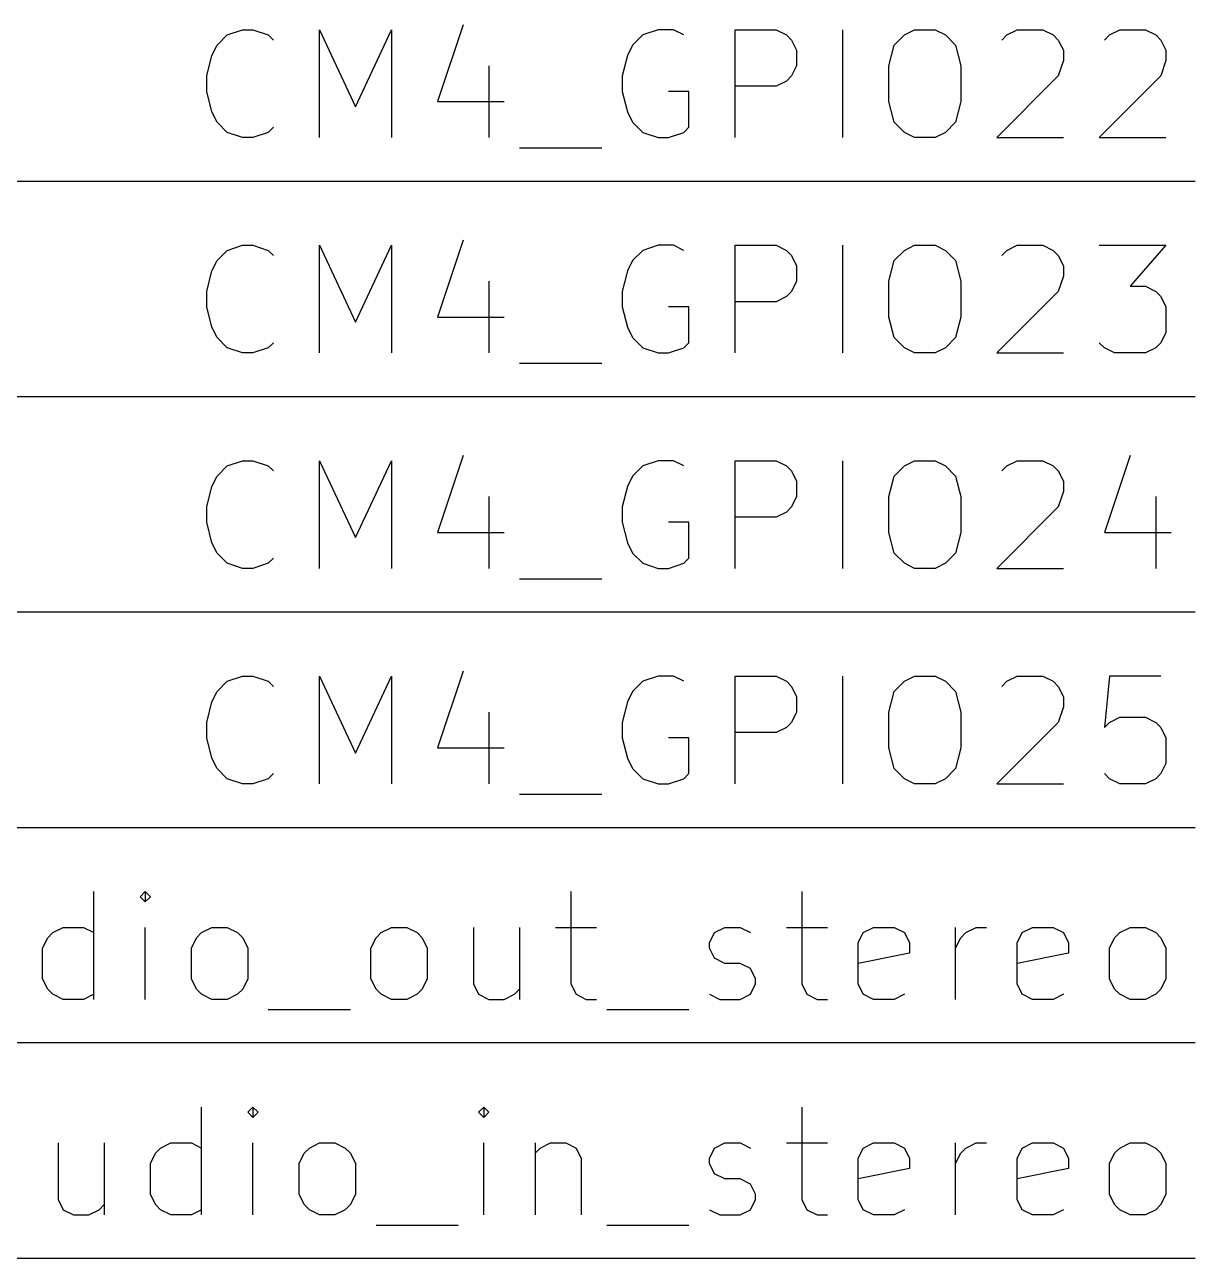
# Model space of a CAD drawing. Header units: millimetres. Extents: x 10 to 287, y -200 to -10.
# Drawn here: x 207.18 to 220.98, y -97.79 to -83.25 of the extents above; entities that cross this region are included whole.
import ezdxf

# ---------------------------------------------------------------- set-up
doc = ezdxf.new("R2010")
doc.units = ezdxf.units.MM
doc.layers.add('LIGHTGREEN', color=92, linetype='CONTINUOUS')
doc.layers.add('REDSIX', color=19, linetype='CONTINUOUS')

msp = doc.modelspace()

# ---------------------------------------------------------------- linework, layer by layer
at = {"layer": 'LIGHTGREEN', "linetype": 'CONTINUOUS'}
for p, q in [((204.47, -85.09), (220.98, -85.09)), ((204.47, -87.63), (220.98, -87.63)), ((204.47, -90.17), (220.98, -90.17)), ((204.47, -92.71), (220.98, -92.71)), ((220.98, -95.25), (204.47, -95.25)), ((204.47, -97.79), (220.98, -97.79))]:
    msp.add_line(p, q, dxfattribs=at)
at = {"layer": 'REDSIX', "linetype": 'CONTINUOUS'}
for p, q in [((209.5666, -83.3674), (209.748, -83.3069)), ((209.748, -83.3069), (209.8689, -83.3069)), ((209.8689, -83.3069), (210.0504, -83.3674)), ((210.6551, -84.5769), (210.6551, -83.3069)), ((210.6551, -83.3069), (211.0785, -84.2141)), ((211.0785, -84.2141), (211.5018, -83.3069)), ((211.5018, -83.3069), (211.5018, -84.5769)), ((212.3484, -83.2465), (212.0461, -84.1536)), ((214.6465, -83.3069), (214.4651, -83.3674)), ((214.8279, -83.3069), (214.6465, -83.3069)), ((214.9489, -83.3674), (214.8279, -83.3069)), ((215.5536, -84.5769), (215.5536, -83.3069)), ((215.5536, -83.3069), (216.0374, -83.3069)), ((216.0374, -83.3069), (216.1584, -83.3674)), ((216.8236, -84.5769), (216.8236, -83.3069)), ((217.5494, -83.3674), (217.6703, -83.3069)), ((217.6703, -83.3069), (217.9122, -83.3069)), ((217.9122, -83.3069), (218.0332, -83.3674)), ((218.7589, -83.3674), (218.8799, -83.3069)), ((218.8799, -83.3069), (219.1823, -83.3069)), ((219.1823, -83.3069), (219.3032, -83.3674)), ((219.9684, -83.3674), (220.0894, -83.3069)), ((220.0894, -83.3069), (220.3918, -83.3069)), ((220.3918, -83.3069), (220.5127, -83.3674)), ((209.4456, -83.4884), (209.5666, -83.3674)), ((210.0504, -83.3674), (210.1108, -83.4279)), ((214.4651, -83.3674), (214.3441, -83.4884)), ((216.1584, -83.3674), (216.2189, -83.4279)), ((216.2189, -83.4279), (216.2793, -83.5488)), ((217.4284, -83.4884), (217.5494, -83.3674)), ((218.0332, -83.3674), (218.1541, -83.4884)), ((218.6985, -83.4279), (218.7589, -83.3674)), ((219.3032, -83.3674), (219.3637, -83.4279)), ((219.3637, -83.4279), (219.4242, -83.5488)), ((219.908, -83.4279), (219.9684, -83.3674)), ((220.5127, -83.3674), (220.5732, -83.4279)), ((220.5732, -83.4279), (220.6337, -83.5488)), ((209.3247, -83.8512), (209.3851, -83.6093)), ((209.3851, -83.6093), (209.4456, -83.4884)), ((214.2836, -83.6093), (214.2232, -83.8512)), ((214.3441, -83.4884), (214.2836, -83.6093)), ((216.2793, -83.5488), (216.2793, -83.7303)), ((217.368, -83.7303), (217.4284, -83.4884)), ((218.1541, -83.4884), (218.2146, -83.7303)), ((219.4242, -83.5488), (219.4242, -83.6698)), ((220.6337, -83.5488), (220.6337, -83.6698)), ((212.6508, -83.7303), (212.6508, -84.5769)), ((216.2793, -83.7303), (216.2189, -83.8512)), ((217.368, -84.1536), (217.368, -83.7303)), ((218.2146, -83.7303), (218.2146, -84.1536)), ((219.4242, -83.6698), (219.3637, -83.8512)), ((220.6337, -83.6698), (220.5732, -83.8512)), ((209.3247, -84.0326), (209.3247, -83.8512)), ((214.2232, -83.8512), (214.2232, -84.0326)), ((216.1584, -83.9117), (216.0374, -83.9722)), ((216.2189, -83.8512), (216.1584, -83.9117)), ((219.3637, -83.8512), (218.638, -84.5769)), ((220.5732, -83.8512), (219.8475, -84.5769)), ((209.3851, -84.2745), (209.3247, -84.0326)), ((214.2232, -84.0326), (214.2836, -84.2745)), ((215.0093, -84.0326), (214.7674, -84.0326)), ((215.0093, -84.456), (215.0093, -84.0326)), ((216.0374, -83.9722), (215.5536, -83.9722)), ((212.0461, -84.1536), (212.8322, -84.1536)), ((217.4284, -84.3955), (217.368, -84.1536)), ((218.2146, -84.1536), (218.1541, -84.3955)), ((209.4456, -84.3955), (209.3851, -84.2745)), ((214.2836, -84.2745), (214.3441, -84.3955)), ((209.5666, -84.5165), (209.4456, -84.3955)), ((210.1108, -84.456), (210.0504, -84.5165)), ((214.3441, -84.3955), (214.4651, -84.5165)), ((214.9489, -84.5165), (215.0093, -84.456)), ((217.5494, -84.5165), (217.4284, -84.3955)), ((218.1541, -84.3955), (218.0332, -84.5165)), ((209.748, -84.5769), (209.5666, -84.5165)), ((209.8689, -84.5769), (209.748, -84.5769)), ((210.0504, -84.5165), (209.8689, -84.5769)), ((214.4651, -84.5165), (214.6465, -84.5769)), ((214.6465, -84.5769), (214.7674, -84.5769)), ((214.7674, -84.5769), (214.9489, -84.5165)), ((217.6703, -84.5769), (217.5494, -84.5165)), ((217.9122, -84.5769), (217.6703, -84.5769)), ((218.0332, -84.5165), (217.9122, -84.5769)), ((218.638, -84.5769), (219.4242, -84.5769)), ((219.8475, -84.5769), (220.6337, -84.5769)), ((213.0137, -84.6979), (213.9813, -84.6979)), ((212.3484, -85.7865), (212.0461, -86.6936)), ((209.4456, -86.0284), (209.5666, -85.9074)), ((209.5666, -85.9074), (209.748, -85.8469)), ((209.748, -85.8469), (209.8689, -85.8469)), ((209.8689, -85.8469), (210.0504, -85.9074)), ((210.0504, -85.9074), (210.1108, -85.9679)), ((210.6551, -87.1169), (210.6551, -85.8469)), ((210.6551, -85.8469), (211.0785, -86.7541)), ((211.0785, -86.7541), (211.5018, -85.8469)), ((211.5018, -85.8469), (211.5018, -87.1169)), ((214.4651, -85.9074), (214.3441, -86.0284)), ((214.6465, -85.8469), (214.4651, -85.9074)), ((214.8279, -85.8469), (214.6465, -85.8469)), ((214.9489, -85.9074), (214.8279, -85.8469)), ((215.5536, -87.1169), (215.5536, -85.8469)), ((215.5536, -85.8469), (216.0374, -85.8469)), ((216.0374, -85.8469), (216.1584, -85.9074)), ((216.1584, -85.9074), (216.2189, -85.9679)), ((216.8236, -87.1169), (216.8236, -85.8469)), ((217.4284, -86.0284), (217.5494, -85.9074)), ((217.5494, -85.9074), (217.6703, -85.8469)), ((217.6703, -85.8469), (217.9122, -85.8469)), ((217.9122, -85.8469), (218.0332, -85.9074)), ((218.0332, -85.9074), (218.1541, -86.0284)), ((218.6985, -85.9679), (218.7589, -85.9074)), ((218.7589, -85.9074), (218.8799, -85.8469)), ((218.8799, -85.8469), (219.1823, -85.8469)), ((219.1823, -85.8469), (219.3032, -85.9074)), ((219.3032, -85.9074), (219.3637, -85.9679)), ((219.8475, -85.8469), (220.6337, -85.8469)), ((220.6337, -85.8469), (220.2103, -86.3307)), ((209.3851, -86.1493), (209.4456, -86.0284)), ((214.3441, -86.0284), (214.2836, -86.1493)), ((216.2189, -85.9679), (216.2793, -86.0888)), ((216.2793, -86.0888), (216.2793, -86.2703)), ((217.368, -86.2703), (217.4284, -86.0284)), ((218.1541, -86.0284), (218.2146, -86.2703)), ((219.3637, -85.9679), (219.4242, -86.0888)), ((219.4242, -86.0888), (219.4242, -86.2098)), ((209.3247, -86.3912), (209.3851, -86.1493)), ((214.2836, -86.1493), (214.2232, -86.3912)), ((219.4242, -86.2098), (219.3637, -86.3912)), ((212.6508, -86.2703), (212.6508, -87.1169)), ((216.2793, -86.2703), (216.2189, -86.3912)), ((217.368, -86.6936), (217.368, -86.2703)), ((218.2146, -86.2703), (218.2146, -86.6936)), ((220.2103, -86.3307), (220.3918, -86.3307)), ((220.3918, -86.3307), (220.5127, -86.3912)), ((209.3247, -86.5726), (209.3247, -86.3912)), ((214.2232, -86.3912), (214.2232, -86.5726)), ((216.0374, -86.5122), (215.5536, -86.5122)), ((216.1584, -86.4517), (216.0374, -86.5122)), ((216.2189, -86.3912), (216.1584, -86.4517)), ((219.3637, -86.3912), (218.638, -87.1169)), ((220.5127, -86.3912), (220.5732, -86.4517)), ((220.5732, -86.4517), (220.6337, -86.5726)), ((209.3851, -86.8145), (209.3247, -86.5726)), ((214.2232, -86.5726), (214.2836, -86.8145)), ((215.0093, -86.5726), (214.7674, -86.5726)), ((215.0093, -86.996), (215.0093, -86.5726)), ((220.6337, -86.5726), (220.6337, -86.875)), ((209.4456, -86.9355), (209.3851, -86.8145)), ((212.0461, -86.6936), (212.8322, -86.6936)), ((214.2836, -86.8145), (214.3441, -86.9355)), ((217.4284, -86.9355), (217.368, -86.6936)), ((218.2146, -86.6936), (218.1541, -86.9355)), ((209.5666, -87.0565), (209.4456, -86.9355)), ((214.3441, -86.9355), (214.4651, -87.0565)), ((217.5494, -87.0565), (217.4284, -86.9355)), ((218.1541, -86.9355), (218.0332, -87.0565)), ((220.6337, -86.875), (220.5732, -86.996)), ((209.748, -87.1169), (209.5666, -87.0565)), ((210.0504, -87.0565), (209.8689, -87.1169)), ((210.1108, -86.996), (210.0504, -87.0565)), ((214.4651, -87.0565), (214.6465, -87.1169)), ((214.7674, -87.1169), (214.9489, -87.0565)), ((214.9489, -87.0565), (215.0093, -86.996)), ((217.6703, -87.1169), (217.5494, -87.0565)), ((218.0332, -87.0565), (217.9122, -87.1169)), ((219.908, -87.0565), (219.8475, -86.996)), ((220.0289, -87.1169), (219.908, -87.0565)), ((220.5127, -87.0565), (220.3918, -87.1169)), ((220.5732, -86.996), (220.5127, -87.0565)), ((209.8689, -87.1169), (209.748, -87.1169)), ((213.0137, -87.2379), (213.9813, -87.2379)), ((214.6465, -87.1169), (214.7674, -87.1169)), ((217.9122, -87.1169), (217.6703, -87.1169)), ((218.638, -87.1169), (219.4242, -87.1169)), ((220.3918, -87.1169), (220.0289, -87.1169)), ((209.5666, -88.4474), (209.748, -88.3869)), ((209.748, -88.3869), (209.8689, -88.3869)), ((209.8689, -88.3869), (210.0504, -88.4474)), ((210.6551, -89.6569), (210.6551, -88.3869)), ((210.6551, -88.3869), (211.0785, -89.2941)), ((211.0785, -89.2941), (211.5018, -88.3869)), ((211.5018, -88.3869), (211.5018, -89.6569)), ((212.3484, -88.3265), (212.0461, -89.2336)), ((214.6465, -88.3869), (214.4651, -88.4474)), ((214.8279, -88.3869), (214.6465, -88.3869)), ((214.9489, -88.4474), (214.8279, -88.3869)), ((215.5536, -89.6569), (215.5536, -88.3869)), ((215.5536, -88.3869), (216.0374, -88.3869)), ((216.0374, -88.3869), (216.1584, -88.4474)), ((216.8236, -89.6569), (216.8236, -88.3869)), ((217.5494, -88.4474), (217.6703, -88.3869)), ((217.6703, -88.3869), (217.9122, -88.3869)), ((217.9122, -88.3869), (218.0332, -88.4474)), ((218.7589, -88.4474), (218.8799, -88.3869)), ((218.8799, -88.3869), (219.1823, -88.3869)), ((219.1823, -88.3869), (219.3032, -88.4474)), ((220.2103, -88.3265), (219.908, -89.2336)), ((209.3851, -88.6893), (209.4456, -88.5684)), ((209.4456, -88.5684), (209.5666, -88.4474)), ((210.0504, -88.4474), (210.1108, -88.5079)), ((214.3441, -88.5684), (214.2836, -88.6893)), ((214.4651, -88.4474), (214.3441, -88.5684)), ((216.1584, -88.4474), (216.2189, -88.5079)), ((216.2189, -88.5079), (216.2793, -88.6288)), ((217.368, -88.8103), (217.4284, -88.5684)), ((217.4284, -88.5684), (217.5494, -88.4474)), ((218.0332, -88.4474), (218.1541, -88.5684)), ((218.1541, -88.5684), (218.2146, -88.8103)), ((218.6985, -88.5079), (218.7589, -88.4474)), ((219.3032, -88.4474), (219.3637, -88.5079)), ((219.3637, -88.5079), (219.4242, -88.6288)), ((209.3247, -88.9312), (209.3851, -88.6893)), ((214.2836, -88.6893), (214.2232, -88.9312)), ((216.2793, -88.6288), (216.2793, -88.8103)), ((219.4242, -88.6288), (219.4242, -88.7498)), ((212.6508, -88.8103), (212.6508, -89.6569)), ((216.2793, -88.8103), (216.2189, -88.9312)), ((217.368, -89.2336), (217.368, -88.8103)), ((218.2146, -88.8103), (218.2146, -89.2336)), ((219.4242, -88.7498), (219.3637, -88.9312)), ((220.5127, -88.8103), (220.5127, -89.6569)), ((209.3247, -89.1126), (209.3247, -88.9312)), ((214.2232, -88.9312), (214.2232, -89.1126)), ((216.1584, -88.9917), (216.0374, -89.0522)), ((216.2189, -88.9312), (216.1584, -88.9917)), ((219.3637, -88.9312), (218.638, -89.6569)), ((209.3851, -89.3545), (209.3247, -89.1126)), ((214.2232, -89.1126), (214.2836, -89.3545)), ((215.0093, -89.1126), (214.7674, -89.1126)), ((215.0093, -89.536), (215.0093, -89.1126)), ((216.0374, -89.0522), (215.5536, -89.0522)), ((212.0461, -89.2336), (212.8322, -89.2336)), ((217.4284, -89.4755), (217.368, -89.2336)), ((218.2146, -89.2336), (218.1541, -89.4755)), ((219.908, -89.2336), (220.6941, -89.2336)), ((209.4456, -89.4755), (209.3851, -89.3545)), ((214.2836, -89.3545), (214.3441, -89.4755)), ((209.5666, -89.5965), (209.4456, -89.4755)), ((210.1108, -89.536), (210.0504, -89.5965)), ((214.3441, -89.4755), (214.4651, -89.5965)), ((214.9489, -89.5965), (215.0093, -89.536)), ((217.5494, -89.5965), (217.4284, -89.4755)), ((218.1541, -89.4755), (218.0332, -89.5965)), ((209.748, -89.6569), (209.5666, -89.5965)), ((209.8689, -89.6569), (209.748, -89.6569)), ((210.0504, -89.5965), (209.8689, -89.6569)), ((214.4651, -89.5965), (214.6465, -89.6569)), ((214.6465, -89.6569), (214.7674, -89.6569)), ((214.7674, -89.6569), (214.9489, -89.5965)), ((217.6703, -89.6569), (217.5494, -89.5965)), ((217.9122, -89.6569), (217.6703, -89.6569)), ((218.0332, -89.5965), (217.9122, -89.6569)), ((218.638, -89.6569), (219.4242, -89.6569)), ((213.0137, -89.7779), (213.9813, -89.7779)), ((212.3484, -90.8665), (212.0461, -91.7736)), ((209.4456, -91.1084), (209.5666, -90.9874)), ((209.5666, -90.9874), (209.748, -90.9269)), ((209.748, -90.9269), (209.8689, -90.9269)), ((209.8689, -90.9269), (210.0504, -90.9874)), ((210.0504, -90.9874), (210.1108, -91.0479)), ((210.6551, -92.1969), (210.6551, -90.9269)), ((210.6551, -90.9269), (211.0785, -91.8341)), ((211.0785, -91.8341), (211.5018, -90.9269)), ((211.5018, -90.9269), (211.5018, -92.1969)), ((214.4651, -90.9874), (214.3441, -91.1084)), ((214.6465, -90.9269), (214.4651, -90.9874)), ((214.8279, -90.9269), (214.6465, -90.9269)), ((214.9489, -90.9874), (214.8279, -90.9269)), ((215.5536, -92.1969), (215.5536, -90.9269)), ((215.5536, -90.9269), (216.0374, -90.9269)), ((216.0374, -90.9269), (216.1584, -90.9874)), ((216.1584, -90.9874), (216.2189, -91.0479)), ((216.8236, -92.1969), (216.8236, -90.9269)), ((217.4284, -91.1084), (217.5494, -90.9874)), ((217.5494, -90.9874), (217.6703, -90.9269)), ((217.6703, -90.9269), (217.9122, -90.9269)), ((217.9122, -90.9269), (218.0332, -90.9874)), ((218.0332, -90.9874), (218.1541, -91.1084)), ((218.6985, -91.0479), (218.7589, -90.9874)), ((218.7589, -90.9874), (218.8799, -90.9269)), ((218.8799, -90.9269), (219.1823, -90.9269)), ((219.1823, -90.9269), (219.3032, -90.9874)), ((219.3032, -90.9874), (219.3637, -91.0479)), ((219.9684, -90.9269), (219.908, -91.5317)), ((220.5732, -90.9269), (219.9684, -90.9269)), ((209.3851, -91.2293), (209.4456, -91.1084)), ((214.3441, -91.1084), (214.2836, -91.2293)), ((216.2189, -91.0479), (216.2793, -91.1688)), ((216.2793, -91.1688), (216.2793, -91.3503)), ((217.368, -91.3503), (217.4284, -91.1084)), ((218.1541, -91.1084), (218.2146, -91.3503)), ((219.3637, -91.0479), (219.4242, -91.1688)), ((219.4242, -91.1688), (219.4242, -91.2898)), ((209.3247, -91.4712), (209.3851, -91.2293)), ((214.2836, -91.2293), (214.2232, -91.4712)), ((219.4242, -91.2898), (219.3637, -91.4712)), ((209.3247, -91.6526), (209.3247, -91.4712)), ((212.6508, -91.3503), (212.6508, -92.1969)), ((214.2232, -91.4712), (214.2232, -91.6526)), ((216.2189, -91.4712), (216.1584, -91.5317)), ((216.2793, -91.3503), (216.2189, -91.4712)), ((217.368, -91.7736), (217.368, -91.3503)), ((218.2146, -91.3503), (218.2146, -91.7736)), ((219.3637, -91.4712), (218.638, -92.1969)), ((219.908, -91.5317), (219.9684, -91.4712)), ((219.9684, -91.4712), (220.0894, -91.4107)), ((220.0894, -91.4107), (220.3918, -91.4107)), ((220.3918, -91.4107), (220.5127, -91.4712)), ((220.5127, -91.4712), (220.5732, -91.5317)), ((216.0374, -91.5922), (215.5536, -91.5922)), ((216.1584, -91.5317), (216.0374, -91.5922)), ((220.5732, -91.5317), (220.6337, -91.6526)), ((209.3851, -91.8945), (209.3247, -91.6526)), ((214.2232, -91.6526), (214.2836, -91.8945)), ((215.0093, -91.6526), (214.7674, -91.6526)), ((215.0093, -92.076), (215.0093, -91.6526)), ((220.6337, -91.6526), (220.6337, -91.955)), ((209.4456, -92.0155), (209.3851, -91.8945)), ((212.0461, -91.7736), (212.8322, -91.7736)), ((214.2836, -91.8945), (214.3441, -92.0155)), ((217.4284, -92.0155), (217.368, -91.7736)), ((218.2146, -91.7736), (218.1541, -92.0155)), ((209.5666, -92.1365), (209.4456, -92.0155)), ((214.3441, -92.0155), (214.4651, -92.1365)), ((217.5494, -92.1365), (217.4284, -92.0155)), ((218.1541, -92.0155), (218.0332, -92.1365)), ((220.6337, -91.955), (220.5732, -92.076)), ((209.748, -92.1969), (209.5666, -92.1365)), ((209.8689, -92.1969), (209.748, -92.1969)), ((210.0504, -92.1365), (209.8689, -92.1969)), ((210.1108, -92.076), (210.0504, -92.1365)), ((214.4651, -92.1365), (214.6465, -92.1969)), ((214.6465, -92.1969), (214.7674, -92.1969)), ((214.7674, -92.1969), (214.9489, -92.1365)), ((214.9489, -92.1365), (215.0093, -92.076)), ((217.6703, -92.1969), (217.5494, -92.1365)), ((217.9122, -92.1969), (217.6703, -92.1969)), ((218.0332, -92.1365), (217.9122, -92.1969)), ((218.638, -92.1969), (219.4242, -92.1969)), ((219.9684, -92.1365), (219.908, -92.076)), ((220.0894, -92.1969), (219.9684, -92.1365)), ((220.3918, -92.1969), (220.0894, -92.1969)), ((220.5127, -92.1365), (220.3918, -92.1969)), ((220.5732, -92.076), (220.5127, -92.1365)), ((213.0137, -92.3179), (213.9813, -92.3179)), ((207.9943, -94.7369), (207.9943, -93.4669)), ((208.599, -93.4669), (208.5386, -93.5274)), ((208.6595, -93.5274), (208.599, -93.4669)), ((208.599, -93.4669), (208.599, -93.5879)), ((213.6184, -93.4669), (213.6184, -94.5555)), ((216.3398, -93.4669), (216.3398, -94.5555)), ((208.5386, -93.5274), (208.599, -93.5879)), ((208.599, -93.5879), (208.6595, -93.5274)), ((207.45, -94.0112), (207.5105, -93.9507)), ((207.5105, -93.9507), (207.6315, -93.8903)), ((207.6315, -93.8903), (207.8734, -93.8903)), ((207.8734, -93.8903), (207.9943, -93.9507)), ((208.599, -94.7369), (208.599, -93.8903)), ((209.2038, -94.0112), (209.2643, -93.9507)), ((209.2643, -93.9507), (209.3853, -93.8903)), ((209.3853, -93.8903), (209.5667, -93.8903)), ((209.5667, -93.8903), (209.6876, -93.9507)), ((209.6876, -93.9507), (209.7481, -94.0112)), ((211.3204, -94.0112), (211.3809, -93.9507)), ((211.3809, -93.9507), (211.5019, -93.8903)), ((211.5019, -93.8903), (211.6833, -93.8903)), ((211.6833, -93.8903), (211.8042, -93.9507)), ((211.8042, -93.9507), (211.8647, -94.0112)), ((212.4694, -93.8903), (212.4694, -94.5555)), ((213.0137, -93.8903), (213.0137, -94.7369)), ((213.437, -93.8903), (213.9208, -93.8903)), ((215.2513, -94.0717), (215.3117, -93.9507)), ((215.3117, -93.9507), (215.4327, -93.8903)), ((215.4327, -93.8903), (215.6141, -93.8903)), ((215.6141, -93.8903), (215.7351, -93.9507)), ((216.1584, -93.8903), (216.6422, -93.8903)), ((217.0051, -94.0717), (217.0655, -93.9507)), ((217.0655, -93.9507), (217.1865, -93.8903)), ((217.1865, -93.8903), (217.4284, -93.8903)), ((217.4284, -93.8903), (217.5493, -93.9507)), ((217.5493, -93.9507), (217.6098, -94.0717)), ((218.1541, -94.7369), (218.1541, -93.8903)), ((218.2146, -94.0112), (218.2751, -93.9507)), ((218.2751, -93.9507), (218.396, -93.8903)), ((218.396, -93.8903), (218.517, -93.8903)), ((218.8799, -94.0717), (218.9403, -93.9507)), ((218.9403, -93.9507), (219.0613, -93.8903)), ((219.0613, -93.8903), (219.3032, -93.8903)), ((219.3032, -93.8903), (219.4241, -93.9507)), ((219.4241, -93.9507), (219.4846, -94.0717)), ((220.0289, -94.0112), (220.0894, -93.9507)), ((220.0894, -93.9507), (220.2104, -93.8903)), ((220.2104, -93.8903), (220.3918, -93.8903)), ((220.3918, -93.8903), (220.5127, -93.9507)), ((220.5127, -93.9507), (220.5732, -94.0112)), ((207.3896, -94.1322), (207.45, -94.0112)), ((209.1434, -94.1322), (209.2038, -94.0112)), ((209.7481, -94.0112), (209.8086, -94.1322)), ((211.26, -94.1322), (211.3204, -94.0112)), ((211.8647, -94.0112), (211.9252, -94.1322)), ((215.2513, -94.1322), (215.2513, -94.0717)), ((217.0051, -94.5555), (217.0051, -94.0717)), ((217.6098, -94.0717), (217.6098, -94.1926)), ((218.1541, -94.1322), (218.2146, -94.0112)), ((218.8799, -94.5555), (218.8799, -94.0717)), ((219.4846, -94.0717), (219.4846, -94.1926)), ((219.9685, -94.1322), (220.0289, -94.0112)), ((220.5732, -94.0112), (220.6337, -94.1322)), ((207.3896, -94.495), (207.3896, -94.1322)), ((209.1434, -94.495), (209.1434, -94.1322)), ((209.8086, -94.1322), (209.8086, -94.495)), ((211.26, -94.495), (211.26, -94.1322)), ((211.9252, -94.1322), (211.9252, -94.495)), ((215.3117, -94.2531), (215.2513, -94.1322)), ((217.6098, -94.1926), (217.0051, -94.3136)), ((219.4846, -94.1926), (218.8799, -94.3136)), ((219.9685, -94.495), (219.9685, -94.1322)), ((220.6337, -94.1322), (220.6337, -94.495)), ((215.4327, -94.3136), (215.3117, -94.2531)), ((215.6141, -94.3136), (215.4327, -94.3136)), ((215.7351, -94.3741), (215.6141, -94.3136)), ((215.7955, -94.495), (215.7351, -94.3741)), ((207.45, -94.616), (207.3896, -94.495)), ((209.2038, -94.616), (209.1434, -94.495)), ((209.8086, -94.495), (209.7481, -94.616)), ((211.3204, -94.616), (211.26, -94.495)), ((211.9252, -94.495), (211.8647, -94.616)), ((215.7955, -94.5555), (215.7955, -94.495)), ((220.0289, -94.616), (219.9685, -94.495)), ((220.6337, -94.495), (220.5732, -94.616)), ((207.5105, -94.6765), (207.45, -94.616)), ((207.6315, -94.7369), (207.5105, -94.6765)), ((207.9943, -94.6765), (207.8734, -94.7369)), ((209.2643, -94.6765), (209.2038, -94.616)), ((209.3853, -94.7369), (209.2643, -94.6765)), ((209.6876, -94.6765), (209.5667, -94.7369)), ((209.7481, -94.616), (209.6876, -94.6765)), ((211.3809, -94.6765), (211.3204, -94.616)), ((211.5019, -94.7369), (211.3809, -94.6765)), ((211.8042, -94.6765), (211.6833, -94.7369)), ((211.8647, -94.616), (211.8042, -94.6765)), ((212.4694, -94.5555), (212.5299, -94.6765)), ((212.5299, -94.6765), (212.6509, -94.7369)), ((212.8323, -94.7369), (212.9532, -94.6765)), ((212.9532, -94.6765), (213.0137, -94.616)), ((213.6184, -94.5555), (213.6789, -94.6765)), ((213.6789, -94.6765), (213.7999, -94.7369)), ((215.2513, -94.6765), (215.3722, -94.7369)), ((215.6141, -94.7369), (215.7351, -94.6765)), ((215.7351, -94.6765), (215.7955, -94.5555)), ((216.3398, -94.5555), (216.4003, -94.6765)), ((216.4003, -94.6765), (216.5213, -94.7369)), ((217.0655, -94.6765), (217.0051, -94.5555)), ((217.1865, -94.7369), (217.0655, -94.6765)), ((217.5493, -94.6765), (217.4284, -94.7369)), ((218.9403, -94.6765), (218.8799, -94.5555)), ((219.0613, -94.7369), (218.9403, -94.6765)), ((219.4241, -94.6765), (219.3032, -94.7369)), ((220.0894, -94.6765), (220.0289, -94.616)), ((220.2104, -94.7369), (220.0894, -94.6765)), ((220.5127, -94.6765), (220.3918, -94.7369)), ((220.5732, -94.616), (220.5127, -94.6765)), ((207.8734, -94.7369), (207.6315, -94.7369)), ((209.5667, -94.7369), (209.3853, -94.7369)), ((211.6833, -94.7369), (211.5019, -94.7369)), ((212.6509, -94.7369), (212.8323, -94.7369)), ((213.7999, -94.7369), (213.9208, -94.7369)), ((215.3722, -94.7369), (215.6141, -94.7369)), ((216.5213, -94.7369), (216.6422, -94.7369)), ((217.4284, -94.7369), (217.1865, -94.7369)), ((219.3032, -94.7369), (219.0613, -94.7369)), ((220.3918, -94.7369), (220.2104, -94.7369)), ((210.0505, -94.8579), (211.0181, -94.8579)), ((214.0418, -94.8579), (215.0094, -94.8579)), ((209.2642, -97.2769), (209.2642, -96.0069)), ((209.8689, -96.0069), (209.8085, -96.0674)), ((209.8085, -96.0674), (209.8689, -96.1279)), ((209.9294, -96.0674), (209.8689, -96.0069)), ((209.8689, -96.0069), (209.8689, -96.1279)), ((209.8689, -96.1279), (209.9294, -96.0674)), ((212.5903, -96.0069), (212.5299, -96.0674)), ((212.5299, -96.0674), (212.5903, -96.1279)), ((212.6508, -96.0674), (212.5903, -96.0069)), ((212.5903, -96.0069), (212.5903, -96.1279)), ((212.5903, -96.1279), (212.6508, -96.0674)), ((216.3398, -96.0069), (216.3398, -97.0955)), ((207.5709, -96.4303), (207.5709, -97.0955)), ((208.1152, -96.4303), (208.1152, -97.2769)), ((208.6595, -96.6722), (208.7199, -96.5512)), ((208.7199, -96.5512), (208.7804, -96.4907)), ((208.7804, -96.4907), (208.9014, -96.4303)), ((208.9014, -96.4303), (209.1433, -96.4303)), ((209.1433, -96.4303), (209.2642, -96.4907)), ((209.8689, -97.2769), (209.8689, -96.4303)), ((210.4133, -96.6722), (210.4737, -96.5512)), ((210.4737, -96.5512), (210.5342, -96.4907)), ((210.5342, -96.4907), (210.6552, -96.4303)), ((210.6552, -96.4303), (210.8366, -96.4303)), ((210.8366, -96.4303), (210.9575, -96.4907)), ((210.9575, -96.4907), (211.018, -96.5512)), ((211.018, -96.5512), (211.0785, -96.6722)), ((212.5903, -97.2769), (212.5903, -96.4303)), ((213.1951, -96.4303), (213.1951, -97.2769)), ((213.1951, -96.5512), (213.2556, -96.4907)), ((213.2556, -96.4907), (213.3766, -96.4303)), ((213.3766, -96.4303), (213.558, -96.4303)), ((213.558, -96.4303), (213.6789, -96.4907)), ((213.6789, -96.4907), (213.7394, -96.6117)), ((215.2513, -96.6117), (215.3117, -96.4907)), ((215.3117, -96.4907), (215.4327, -96.4303)), ((215.4327, -96.4303), (215.6141, -96.4303)), ((215.6141, -96.4303), (215.7351, -96.4907)), ((216.1584, -96.4303), (216.6422, -96.4303)), ((217.0051, -96.6117), (217.0655, -96.4907)), ((217.0655, -96.4907), (217.1865, -96.4303)), ((217.1865, -96.4303), (217.4284, -96.4303)), ((217.4284, -96.4303), (217.5493, -96.4907)), ((217.5493, -96.4907), (217.6098, -96.6117)), ((218.1541, -97.2769), (218.1541, -96.4303)), ((218.1541, -96.6722), (218.2146, -96.5512)), ((218.2146, -96.5512), (218.2751, -96.4907)), ((218.2751, -96.4907), (218.396, -96.4303)), ((218.396, -96.4303), (218.517, -96.4303)), ((218.8799, -96.6117), (218.9403, -96.4907)), ((218.9403, -96.4907), (219.0613, -96.4303)), ((219.0613, -96.4303), (219.3032, -96.4303)), ((219.3032, -96.4303), (219.4241, -96.4907)), ((219.4241, -96.4907), (219.4846, -96.6117)), ((219.9685, -96.6722), (220.0289, -96.5512)), ((220.0289, -96.5512), (220.0894, -96.4907)), ((220.0894, -96.4907), (220.2104, -96.4303)), ((220.2104, -96.4303), (220.3918, -96.4303)), ((220.3918, -96.4303), (220.5127, -96.4907)), ((220.5127, -96.4907), (220.5732, -96.5512)), ((220.5732, -96.5512), (220.6337, -96.6722)), ((208.6595, -97.035), (208.6595, -96.6722)), ((210.4133, -97.035), (210.4133, -96.6722)), ((211.0785, -96.6722), (211.0785, -97.035)), ((213.7394, -96.6117), (213.7394, -97.2769)), ((215.2513, -96.6722), (215.2513, -96.6117)), ((215.3117, -96.7931), (215.2513, -96.6722)), ((217.0051, -97.0955), (217.0051, -96.6117)), ((217.6098, -96.6117), (217.6098, -96.7326)), ((218.8799, -97.0955), (218.8799, -96.6117)), ((219.4846, -96.6117), (219.4846, -96.7326)), ((219.9685, -97.035), (219.9685, -96.6722)), ((220.6337, -96.6722), (220.6337, -97.035)), ((215.4327, -96.8536), (215.3117, -96.7931)), ((215.6141, -96.8536), (215.4327, -96.8536)), ((215.7351, -96.9141), (215.6141, -96.8536)), ((217.6098, -96.7326), (217.0051, -96.8536)), ((219.4846, -96.7326), (218.8799, -96.8536)), ((215.7955, -97.035), (215.7351, -96.9141)), ((207.5709, -97.0955), (207.6314, -97.2165)), ((208.7199, -97.156), (208.6595, -97.035)), ((210.4737, -97.156), (210.4133, -97.035)), ((211.0785, -97.035), (211.018, -97.156)), ((215.7351, -97.2165), (215.7955, -97.0955)), ((215.7955, -97.0955), (215.7955, -97.035)), ((216.3398, -97.0955), (216.4003, -97.2165)), ((217.0655, -97.2165), (217.0051, -97.0955)), ((218.9403, -97.2165), (218.8799, -97.0955)), ((220.0289, -97.156), (219.9685, -97.035)), ((220.6337, -97.035), (220.5732, -97.156)), ((207.6314, -97.2165), (207.7524, -97.2769)), ((207.7524, -97.2769), (207.9338, -97.2769)), ((207.9338, -97.2769), (208.0547, -97.2165)), ((208.0547, -97.2165), (208.1152, -97.156)), ((208.7804, -97.2165), (208.7199, -97.156)), ((208.9014, -97.2769), (208.7804, -97.2165)), ((209.1433, -97.2769), (208.9014, -97.2769)), ((209.2642, -97.2165), (209.1433, -97.2769)), ((210.5342, -97.2165), (210.4737, -97.156)), ((210.6552, -97.2769), (210.5342, -97.2165)), ((210.8366, -97.2769), (210.6552, -97.2769)), ((210.9575, -97.2165), (210.8366, -97.2769)), ((211.018, -97.156), (210.9575, -97.2165)), ((215.2513, -97.2165), (215.3722, -97.2769)), ((215.3722, -97.2769), (215.6141, -97.2769)), ((215.6141, -97.2769), (215.7351, -97.2165)), ((216.4003, -97.2165), (216.5213, -97.2769)), ((216.5213, -97.2769), (216.6422, -97.2769)), ((217.1865, -97.2769), (217.0655, -97.2165)), ((217.4284, -97.2769), (217.1865, -97.2769)), ((217.5493, -97.2165), (217.4284, -97.2769)), ((219.0613, -97.2769), (218.9403, -97.2165)), ((219.3032, -97.2769), (219.0613, -97.2769)), ((219.4241, -97.2165), (219.3032, -97.2769)), ((220.0894, -97.2165), (220.0289, -97.156)), ((220.2104, -97.2769), (220.0894, -97.2165)), ((220.3918, -97.2769), (220.2104, -97.2769)), ((220.5127, -97.2165), (220.3918, -97.2769)), ((220.5732, -97.156), (220.5127, -97.2165)), ((211.3204, -97.3979), (212.288, -97.3979)), ((214.0418, -97.3979), (215.0094, -97.3979))]:
    msp.add_line(p, q, dxfattribs=at)

doc.saveas('drawing.dxf')
